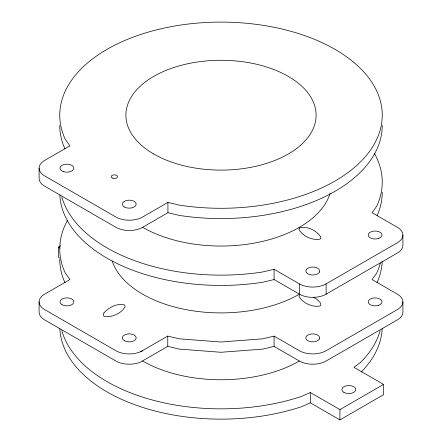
<?xml version="1.0" encoding="UTF-8"?>
<svg xmlns="http://www.w3.org/2000/svg" width="442" height="442" viewBox="0 0 442 442"><rect width="100%" height="100%" fill="white"/><g stroke="black" fill="none" stroke-linecap="round" stroke-linejoin="round"><path stroke-width="0.66" d="M299.963 294.494L299.151 295.355L299.074 296.549C303.046 303.234 312.267 307.433 319.925 306.019L320.737 305.157L320.815 303.958L320.152 302.51L316.826 299.262L313.301 297.123M59.62 258.073L58.438 257.393L58.438 247.106L60.83 245.724M167.932 202.403L142.617 217.016A18.896 10.912 0 0 1 115.892 217.016L44.631 175.877A18.896 10.912 0 0 1 44.631 160.446L69.947 145.832L65.25 139.285A161.242 93.091 0 0 1 206.944 22.454A161.242 93.091 0 0 1 381.628 123.307A161.242 93.091 0 0 1 179.27 205.116L167.932 202.403L167.932 212.685L142.617 227.304A18.896 10.912 0 0 1 115.892 227.304L44.631 186.159A18.896 10.912 0 0 1 39.095 178.446L39.095 168.164M67.571 220.276A161.242 93.091 0 0 0 65.25 273.001L69.947 279.543L44.631 294.162A18.896 10.912 0 0 0 44.631 309.588L115.892 350.727A18.896 10.912 0 0 0 140.755 351.672L167.767 336.075L179.27 338.826L221 341.998L262.73 338.826L274.068 336.113L299.383 350.727A18.896 10.912 0 0 0 326.108 350.727L397.369 309.588A18.896 10.912 0 0 0 397.369 294.162L372.053 279.543L376.75 273.001A161.242 93.091 0 0 0 380.363 263.078M402.905 301.875L402.905 312.157A18.896 10.912 0 0 1 397.369 319.875L326.108 361.015A18.896 10.912 0 0 1 299.383 361.015L274.068 346.401L262.73 349.108L221 352.285L179.27 349.108L167.767 346.362L140.755 361.954A18.896 10.912 0 0 1 115.892 361.015L44.631 319.875A18.896 10.912 0 0 1 39.095 312.157L39.095 301.875M61.819 196.894A161.242 93.091 0 0 0 262.73 271.968L274.068 269.255L299.383 283.874A18.896 10.912 0 0 0 326.108 283.874L397.369 242.73A18.896 10.912 0 0 0 397.369 227.304L372.053 212.69L376.75 206.143A161.242 93.091 0 0 0 374.429 153.418M112.113 260.913A110.854 64.002 0 0 0 188.419 310.08A110.854 64.002 0 0 0 299.383 294.162A18.896 10.912 0 0 0 326.108 294.162L397.369 253.017A18.896 10.912 0 0 0 402.905 245.304L402.905 235.017M61.819 330.605A161.242 93.091 0 0 0 301.621 396.38L310.317 392.529L339.915 409.612L383.562 384.413L383.562 394.7L339.915 419.9L310.317 402.811L301.621 406.668A161.242 93.091 0 0 1 59.825 328.732M140.755 351.672L142.617 350.727M299.383 283.874L299.383 294.162L274.068 279.543L262.73 282.256A161.242 93.091 0 0 1 59.825 195.021M167.932 212.685L179.27 215.398A161.242 93.091 0 0 0 382.242 125.478M383.562 384.413L353.965 367.33L360.639 362.307A161.242 93.091 0 0 0 380.181 330.605M58.438 247.106L60.211 248.133M339.915 409.612L339.915 419.9M326.108 283.874L326.108 294.162M310.317 392.529L310.317 402.811M274.068 269.255L274.068 279.543M274.068 336.113L274.068 346.401M167.767 336.075L167.767 346.362M382.175 328.732A161.242 93.091 0 0 1 361.147 372.081M382.203 261.205A161.242 93.091 0 0 1 377.043 282.637M64.957 282.637A161.242 93.091 0 0 1 59.758 259.189M382.242 192.336A161.242 93.091 0 0 1 377.043 215.779M330.097 193.397A110.854 64.002 0 0 1 254.139 243.122A110.854 64.002 0 0 1 142.617 227.304M64.957 148.926A161.242 93.091 0 0 1 59.758 125.478M299.383 361.015A110.854 64.002 0 0 1 142.617 361.015M299.151 228.497L299.074 229.696C303.046 236.382 312.267 240.575 319.925 239.161L320.737 238.299L320.815 237.105C316.853 230.42 307.61 226.144 299.963 227.636L299.151 228.497M103.986 312.826L103.323 314.273L103.4 315.466L104.213 316.328C111.843 317.781 121.097 313.522 125.064 306.864L124.987 305.665L124.174 304.809C116.826 303.179 108.843 307.444 103.986 312.826M319.439 272.051L318.748 273.018A6.928 4 0 0 1 307.074 273.311A6.928 4 0 0 1 311.544 267.078A6.928 4 0 0 1 319.439 272.051M319.439 338.909L318.748 339.87A6.928 4 0 0 1 307.074 340.169A6.928 4 0 0 1 311.544 333.931A6.928 4 0 0 1 319.439 338.909M378.562 238.481L376.893 238.884A6.928 4 0 0 1 368.274 234.326A6.928 4 0 0 1 379.076 231.741A6.928 4 0 0 1 378.562 238.481M378.562 305.339L376.893 305.737A6.928 4 0 0 1 368.274 301.179A6.928 4 0 0 1 379.076 298.599A6.928 4 0 0 1 378.562 305.339M153.75 154.02A95.107 54.907 0 0 0 312.87 129.407A95.107 54.907 0 0 0 196.386 62.156A95.107 54.907 0 0 0 153.75 154.02M124.351 206.989A6.928 4 0 0 0 135.943 205.198A6.928 4 0 0 0 127.462 200.298A6.928 4 0 0 0 124.351 206.989M63.438 171.629A6.928 4 0 0 0 73.831 168.164A6.928 4 0 0 0 63.438 164.7A6.928 4 0 0 0 63.438 171.629M124.351 340.699A6.928 4 0 0 0 135.943 338.909A6.928 4 0 0 0 127.462 334.008A6.928 4 0 0 0 124.351 340.699M62.002 304.704A6.928 4 0 0 0 73.593 302.908A6.928 4 0 0 0 65.107 298.013A6.928 4 0 0 0 62.002 304.704M112.18 177.955A3.149 1.818 0 0 0 117.445 177.137A3.149 1.818 0 0 0 113.588 174.91A3.149 1.818 0 0 0 112.18 177.955M343.926 392.386A6.928 4 0 0 0 355.517 390.595A6.928 4 0 0 0 347.031 385.695A6.928 4 0 0 0 343.926 392.386"/></g></svg>
